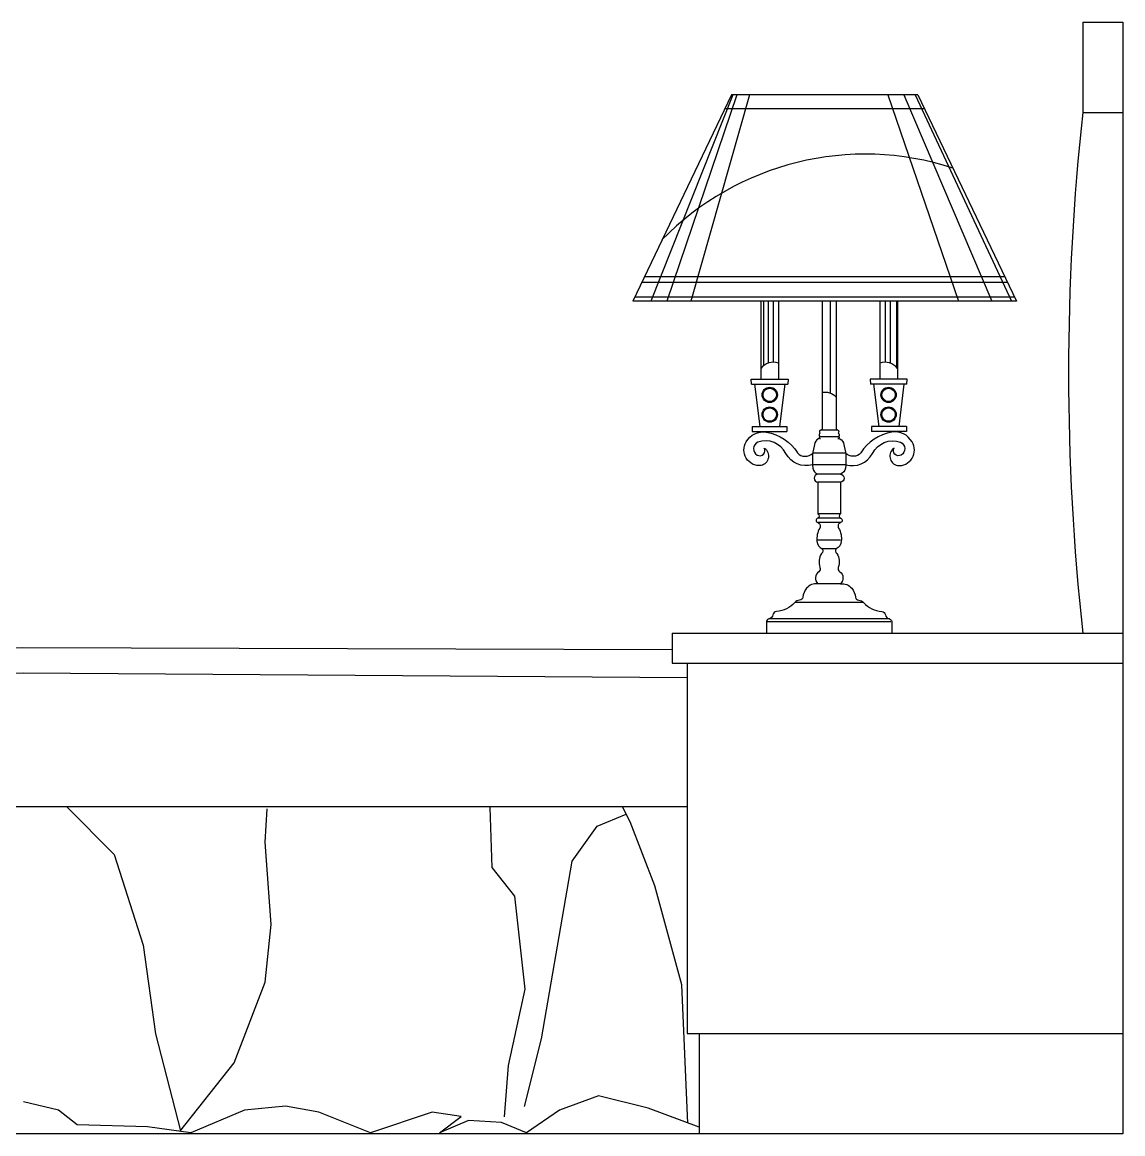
# Model space of a CAD drawing. Header units: inches. Extents: x 18.5 to 61, y 8.5 to 33.3.
# Drawn here: x 50.368 to 51.467, y 22.704 to 23.814 of the extents above; entities that cross this region are included whole.
import ezdxf

# ---------------------------------------------------------------- set-up
doc = ezdxf.new("R2010")
doc.units = ezdxf.units.IN
doc.header["$MEASUREMENT"] = 0
doc.layers.add('02', color=2, linetype='Continuous')

msp = doc.modelspace()

# ---------------------------------------------------------------- linework, layer by layer
at = {"layer": '02'}
for p, q in [((51.4274, 23.8142), (51.4674, 23.8142)), ((51.4274, 23.8142), (51.4274, 23.7242)), ((51.4674, 23.8142), (51.4674, 22.7042)), ((51.0765, 23.7418), (50.9779, 23.5356)), ((51.0778, 23.7418), (50.996, 23.5356)), ((51.0818, 23.7418), (51.0121, 23.5356)), ((51.0946, 23.7418), (51.036, 23.5356)), ((51.2628, 23.7418), (51.0765, 23.7418)), ((51.2326, 23.7418), (51.3032, 23.5356)), ((51.2486, 23.7418), (51.3365, 23.5356)), ((51.2601, 23.7418), (51.3563, 23.5356)), ((51.2628, 23.7418), (51.3614, 23.5356)), ((51.2695, 23.7278), (51.0698, 23.7278)), ((51.4274, 23.7242), (51.4674, 23.7242)), ((51.3525, 23.5543), (50.9868, 23.5543)), ((51.3497, 23.5599), (50.9895, 23.5599)), ((51.3614, 23.5356), (50.9779, 23.5356)), ((51.3594, 23.5398), (50.9799, 23.5398)), ((51.106, 23.5356), (51.106, 23.4578)), ((51.1087, 23.5356), (51.1087, 23.4712)), ((51.1133, 23.5356), (51.1133, 23.4738)), ((51.1182, 23.5356), (51.1182, 23.4747)), ((51.1235, 23.5356), (51.1235, 23.4578)), ((51.1672, 23.5356), (51.1672, 23.4087)), ((51.1751, 23.5356), (51.1751, 23.4437)), ((51.1812, 23.5356), (51.1812, 23.4087)), ((51.2249, 23.5356), (51.2249, 23.4578)), ((51.2302, 23.5356), (51.2302, 23.4747)), ((51.235, 23.5356), (51.235, 23.4738)), ((51.2413, 23.5356), (51.2413, 23.4696)), ((51.2423, 23.5356), (51.2423, 23.4578)), ((51.0967, 23.4528), (51.0964, 23.4578)), ((51.0964, 23.4578), (51.1332, 23.4578)), ((51.1332, 23.4578), (51.1328, 23.4528)), ((51.2152, 23.4578), (51.2156, 23.4528)), ((51.252, 23.4578), (51.2152, 23.4578)), ((51.2516, 23.4528), (51.252, 23.4578)), ((51.0967, 23.4528), (51.1328, 23.4528)), ((51.0995, 23.4528), (51.1048, 23.4106)), ((51.13, 23.4528), (51.1247, 23.4106)), ((51.2516, 23.4528), (51.2156, 23.4528)), ((51.2184, 23.4528), (51.2236, 23.4106)), ((51.2488, 23.4528), (51.2436, 23.4106)), ((51.0971, 23.4106), (51.132, 23.4106)), ((51.0971, 23.4106), (51.0971, 23.4056)), ((51.132, 23.4106), (51.132, 23.4056)), ((51.2513, 23.4106), (51.2164, 23.4106)), ((51.2164, 23.4106), (51.2164, 23.4056)), ((51.2513, 23.4106), (51.2513, 23.4056)), ((51.0971, 23.4056), (51.132, 23.4056)), ((51.1647, 23.4005), (51.1836, 23.4005)), ((51.1829, 23.407), (51.1654, 23.407)), ((51.2513, 23.4056), (51.2164, 23.4056)), ((51.1905, 23.384), (51.1578, 23.384)), ((51.1908, 23.3722), (51.1575, 23.3722)), ((51.1855, 23.3629), (51.1628, 23.3629)), ((51.1628, 23.3549), (51.1628, 23.3232)), ((51.1855, 23.3549), (51.1628, 23.3549)), ((51.1855, 23.3549), (51.1855, 23.3232)), ((51.1855, 23.3232), (51.1628, 23.3232)), ((51.1855, 23.3189), (51.1628, 23.3189)), ((51.1855, 23.3145), (51.1628, 23.3145)), ((51.1855, 23.297), (51.1628, 23.297)), ((51.1811, 23.2883), (51.1673, 23.2883)), ((51.1855, 23.2534), (51.1628, 23.2534)), ((51.2085, 23.2347), (51.1398, 23.2347)), ((51.1118, 23.2158), (51.2359, 23.2158)), ((51.2344, 23.2183), (51.1139, 23.2183)), ((51.0174, 23.2042), (51.4674, 23.2042)), ((51.0174, 23.2042), (51.0174, 23.1742)), ((51.0174, 23.1742), (51.4674, 23.1742)), ((51.0324, 23.1742), (51.0324, 22.8042)), ((51.0324, 22.8042), (51.4674, 22.8042)), ((51.0444, 22.8042), (51.0444, 22.7042)), ((51.4674, 22.7042), (49.3835, 22.7042))]:
    msp.add_line(p, q, dxfattribs=at)
for points in [[(51.1575, 23.3722, -0.340587), (51.1309, 23.3834, 0.384394), (51.1028, 23.3949, 0.620613), (51.1023, 23.382, 0.76288), (51.1094, 23.389, -0.648297), (51.1061, 23.3715, -0.619916), (51.0914, 23.3952, -0.312683), (51.1114, 23.4049, -0.218759), (51.1425, 23.3841, 0.419793), (51.1578, 23.384, 3.372215)], [(51.1672, 23.4091, -0.414419), (51.1654, 23.407, 0.414675), (51.165, 23.4042, 0.367029), (51.1647, 23.4005, 0.894042), (51.1654, 23.3986, 0.071876)], [(51.1812, 23.4091, 0.414419), (51.1829, 23.407, -0.414675), (51.1833, 23.4042, -0.367029), (51.1836, 23.4005, -0.894042), (51.1829, 23.3986, -0.071876)], [(51.1908, 23.3722, 0.340587), (51.2174, 23.3834, -0.384394), (51.2455, 23.3949, -0.620613), (51.246, 23.382, -0.76288), (51.239, 23.389, 0.648297), (51.2423, 23.3715, 0.619916), (51.2569, 23.3952, 0.312683), (51.2369, 23.4049, 0.218759), (51.2058, 23.3841, -0.419793), (51.1905, 23.384, -3.372215)], [(51.1654, 23.3986, 0.278975), (51.1598, 23.3941, 0.097725), (51.1578, 23.3689, 0.262233), (51.1628, 23.3629)], [(51.1829, 23.3986, -0.278975), (51.1885, 23.3941, -0.097725), (51.1905, 23.3689, -0.262233), (51.1855, 23.3629)], [(51.1628, 23.3629, 0.910362), (51.1628, 23.3549)], [(51.1855, 23.3629, -0.910362), (51.1855, 23.3549)], [(51.1628, 23.3232, -0.705081), (51.1628, 23.3189, 0.732868), (51.1628, 23.3145, -0.498421), (51.1647, 23.3091, 0.158011), (51.162, 23.296)], [(51.1855, 23.3232, 0.705081), (51.1855, 23.3189, -0.732868), (51.1855, 23.3145, 0.498421), (51.1836, 23.3091, -0.158011), (51.1863, 23.296)], [(51.1673, 23.2883, -0.447563), (51.1665, 23.2838, 0.234906), (51.165, 23.2698, -0.341212), (51.1637, 23.2655, 0.474969), (51.1628, 23.2534, 0.401145)], [(51.162, 23.296, 0.27681), (51.1673, 23.2883)], [(51.1811, 23.2883, 0.447563), (51.1818, 23.2838, -0.234906), (51.1833, 23.2698, 0.341212), (51.1847, 23.2655, -0.474969), (51.1855, 23.2534, -0.401145)], [(51.1863, 23.296, -0.27681), (51.1811, 23.2883)], [(51.1628, 23.2534, 0.254708), (51.1516, 23.249, 0.149285), (51.1479, 23.2401, -0.367808), (51.1446, 23.237, 0.20011), (51.1398, 23.2347, -0.198536), (51.1216, 23.2259, 0.352001), (51.118, 23.2226, -0.314681), (51.1139, 23.2183, 0.451111), (51.1116, 23.2144), (51.1116, 23.2042)], [(51.1855, 23.2534, -0.254708), (51.1967, 23.249, -0.149285), (51.2005, 23.2401, 0.367808), (51.2038, 23.237, -0.20011), (51.2085, 23.2347, 0.198536), (51.2267, 23.2259, -0.352001), (51.2303, 23.2226, 0.314681), (51.2344, 23.2183, -0.451111), (51.2367, 23.2144), (51.2367, 23.2042)]]:
    msp.add_lwpolyline(points, format="xyb", dxfattribs=at)
for points in [[(49.4674, 23.1776), (50.3689, 23.1897), (51.0174, 23.1878)], [(49.5143, 23.1585), (50.369, 23.1646), (51.0324, 23.1599)], [(51.0324, 23.0306), (49.4736, 23.0306), (49.4631, 23.0249), (49.4175, 23.0168), (49.4025, 23.0121), (49.399, 23.0097)], [(50.4127, 23.0306), (50.4601, 22.9832), (50.489, 22.8926), (50.5014, 22.804), (50.5262, 22.7071)], [(50.5257, 22.7066), (50.5798, 22.7751), (50.6107, 22.8555), (50.6169, 22.9132), (50.6107, 22.9956), (50.6128, 23.0286)], [(50.8352, 23.03), (50.8372, 22.9702), (50.8599, 22.9414), (50.8702, 22.8487), (50.8537, 22.7724), (50.8494, 22.7213)], [(50.8697, 22.7315), (50.8867, 22.7992), (50.9176, 22.9764), (50.9424, 23.0115), (50.9714, 23.0235)], [(51.0331, 22.7147), (51.0269, 22.8528), (51.0001, 22.9517), (50.9754, 23.0156), (50.9681, 23.03)], [(51.0444, 22.7107), (50.9934, 22.7298), (50.9439, 22.7422), (50.9047, 22.7277), (50.8717, 22.7051), (50.8469, 22.7154), (50.8139, 22.7174), (50.785, 22.7051), (50.8067, 22.7216), (50.7778, 22.7257), (50.7159, 22.7051), (50.6643, 22.7257), (50.6313, 22.7319), (50.5901, 22.7277), (50.5365, 22.7051), (50.4932, 22.7112), (50.423, 22.7133), (50.4045, 22.7277), (50.3694, 22.736)]]:
    msp.add_lwpolyline(points, dxfattribs=at)
for centre, radius in [((51.1148, 23.4421), 0.00764), ((51.1148, 23.4421), 0.0067), ((51.2335, 23.4421), 0.00764), ((51.2335, 23.4421), 0.0067), ((51.1148, 23.4224), 0.00764), ((51.1148, 23.4224), 0.0067), ((51.2335, 23.4224), 0.00764), ((51.2335, 23.4224), 0.0067)]:
    msp.add_circle(centre, radius, dxfattribs=at)
for centre, radius, start, end in [((53.8035, 23.4642), 2.3902, 173.7553, 186.2447), ((51.2102, 23.399), 0.2835, 72.0195, 135.7427), ((51.1185, 23.4591), 0.0156, 71.3744, 143.3848), ((51.2298, 23.4591), 0.0156, 36.6152, 108.6256), ((51.17, 23.429), 0.0156, 44.1677, 100.389)]:
    msp.add_arc(centre, radius, start, end, dxfattribs=at)

doc.saveas('drawing.dxf')
